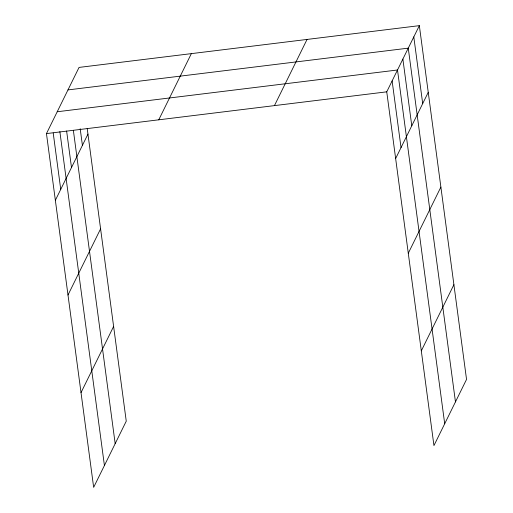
<?xml version="1.0" encoding="UTF-8"?>
<svg xmlns="http://www.w3.org/2000/svg" width="513" height="513" viewBox="0 0 513 513"><rect width="100%" height="100%" fill="white"/><g stroke="black" fill="none" stroke-linecap="round" stroke-linejoin="round"><path stroke-width="0.77" d="M87.21 128.558L126.256 421.167L93.655 487.35L46.459 133.598L79.053 67.415L419.345 25.65L466.541 379.402L433.947 445.585L386.744 91.833L419.345 25.65M55.359 200.301L87.954 134.111M67.998 295.026L100.593 228.843M158.754 119.818L191.349 53.634M81.016 392.625L113.617 326.441M274.449 105.614L307.05 39.43M395.645 158.536L428.24 92.346M408.284 253.262L440.879 187.078M421.308 350.86L453.902 284.677M67.972 89.916L408.258 48.151L455.461 401.903M57.212 111.757L397.504 69.992L444.7 423.744M46.459 133.598L386.744 91.833M413.799 36.904L422.699 103.6M402.878 59.072L411.779 125.775M392.124 80.913L401.025 147.616M80.188 128.692L82.413 145.365M73.372 130.411L115.175 443.668M66.619 131.014L71.493 167.539M59.861 131.61L104.415 465.509M53.211 133.002L60.733 189.38"/></g></svg>
